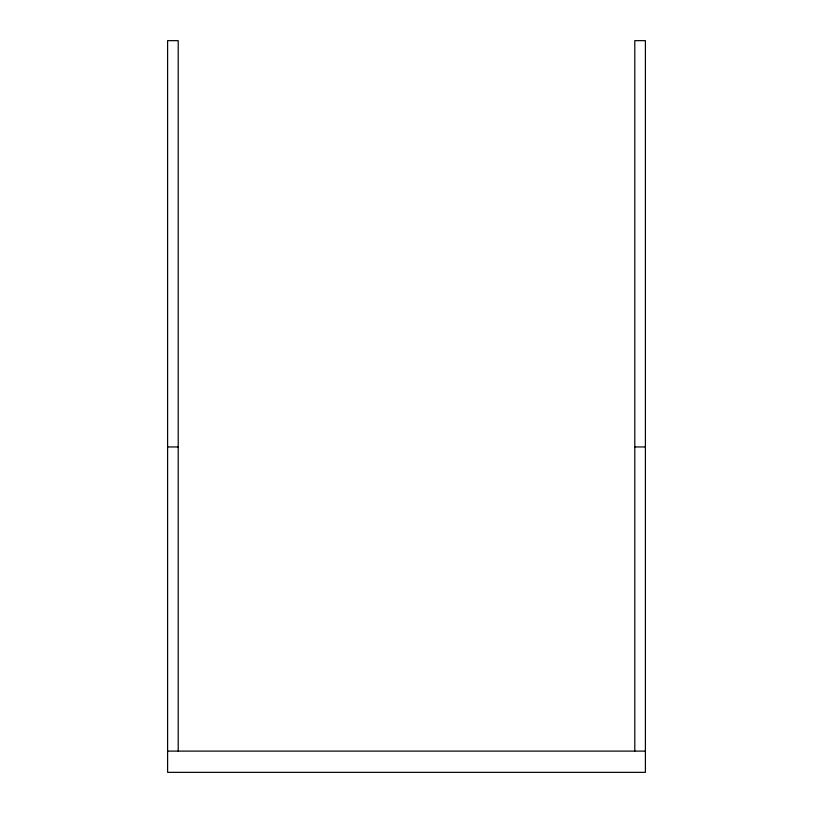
<?xml version="1.0" encoding="UTF-8"?>
<svg xmlns="http://www.w3.org/2000/svg" width="813" height="813" viewBox="0 0 813 813"><rect width="100%" height="100%" fill="white"/><g stroke="black" fill="none" stroke-linecap="round" stroke-linejoin="round"><path stroke-width="1.22" d="M167.6 446.957L178.21 446.957M634.79 446.957L645.4 446.957M167.6 751.11L645.4 751.11M634.79 751.11L634.79 40.65L645.4 40.65L645.4 772.35L167.6 772.35L167.6 40.65L178.21 40.65L178.21 751.11"/></g></svg>
